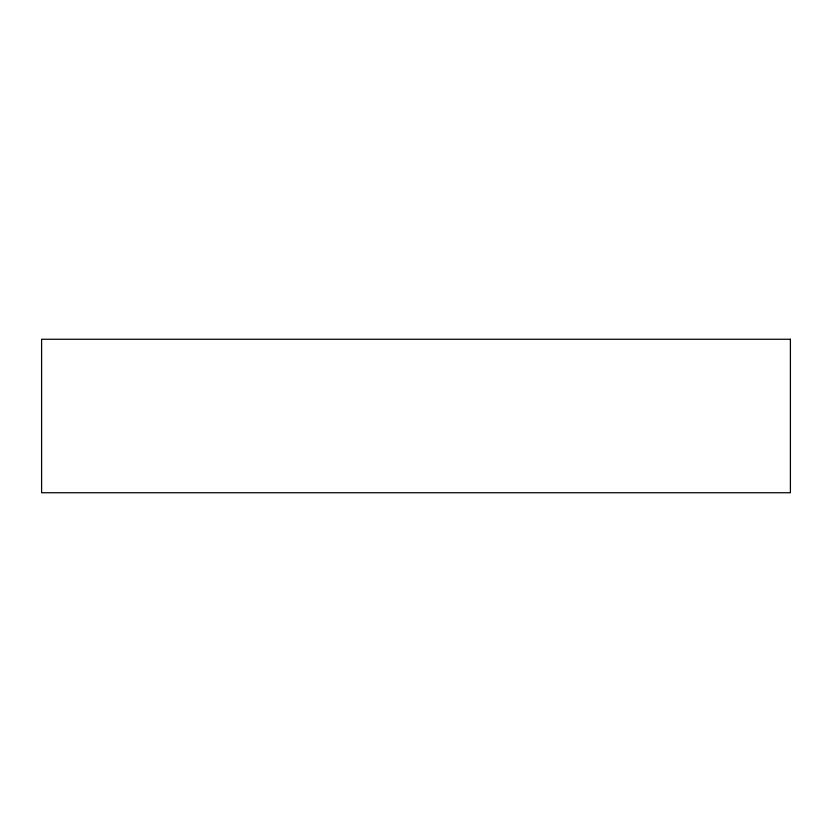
<?xml version="1.0" encoding="UTF-8"?>
<svg xmlns="http://www.w3.org/2000/svg" width="832" height="832" viewBox="0 0 832 832"><rect width="100%" height="100%" fill="white"/><g stroke="black" fill="none" stroke-linecap="round" stroke-linejoin="round"><path stroke-width="1.25" d="M790.4 339.258L41.6 339.258L41.6 492.742L790.4 492.742L790.4 339.258"/></g></svg>
